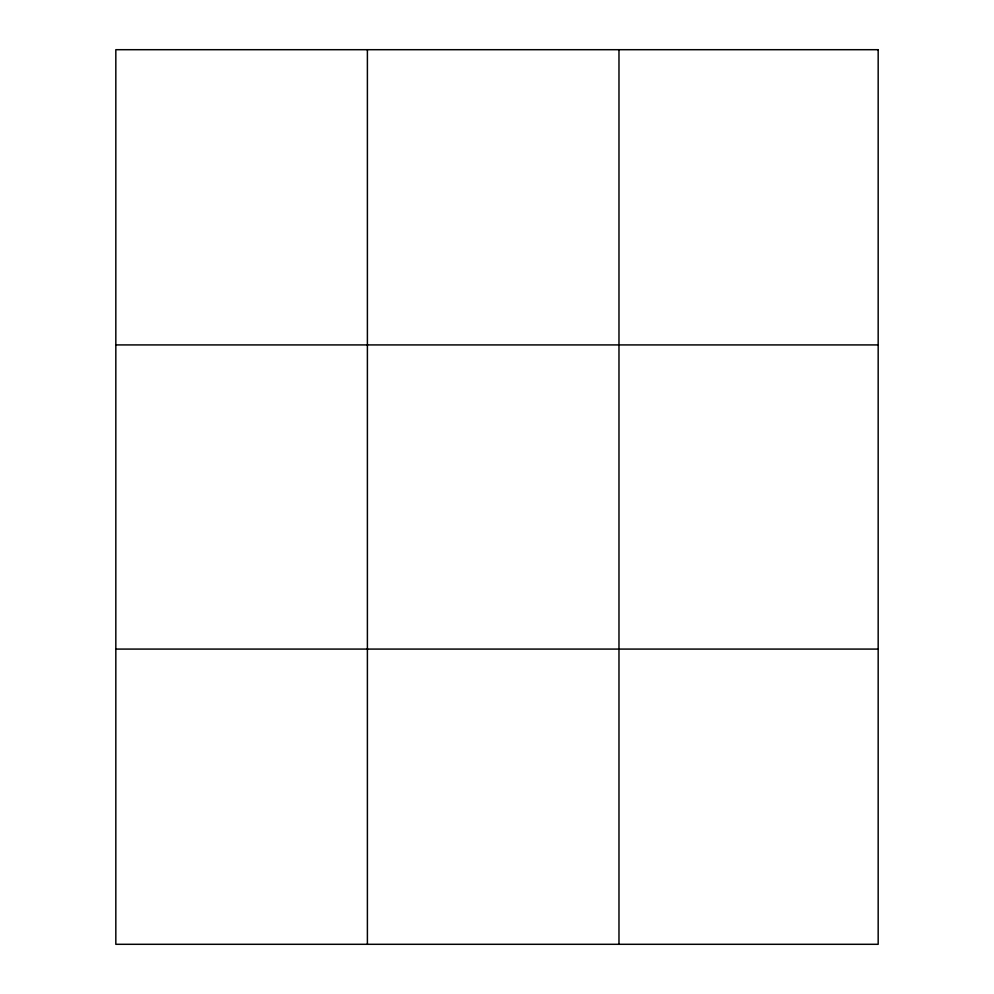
<?xml version="1.0" encoding="UTF-8"?>
<svg xmlns="http://www.w3.org/2000/svg" width="994" height="994" viewBox="0 0 994 994"><rect width="100%" height="100%" fill="white"/><g stroke="black" fill="none" stroke-linecap="round" stroke-linejoin="round"><path stroke-width="1.49" d="M367.395 49.7L367.395 944.3M618.976 49.7L618.976 944.3M115.826 344.918L878.174 344.918M115.826 649.082L878.174 649.082M878.174 49.7L878.174 944.3L115.826 944.3L115.826 49.7L878.174 49.7"/></g></svg>
